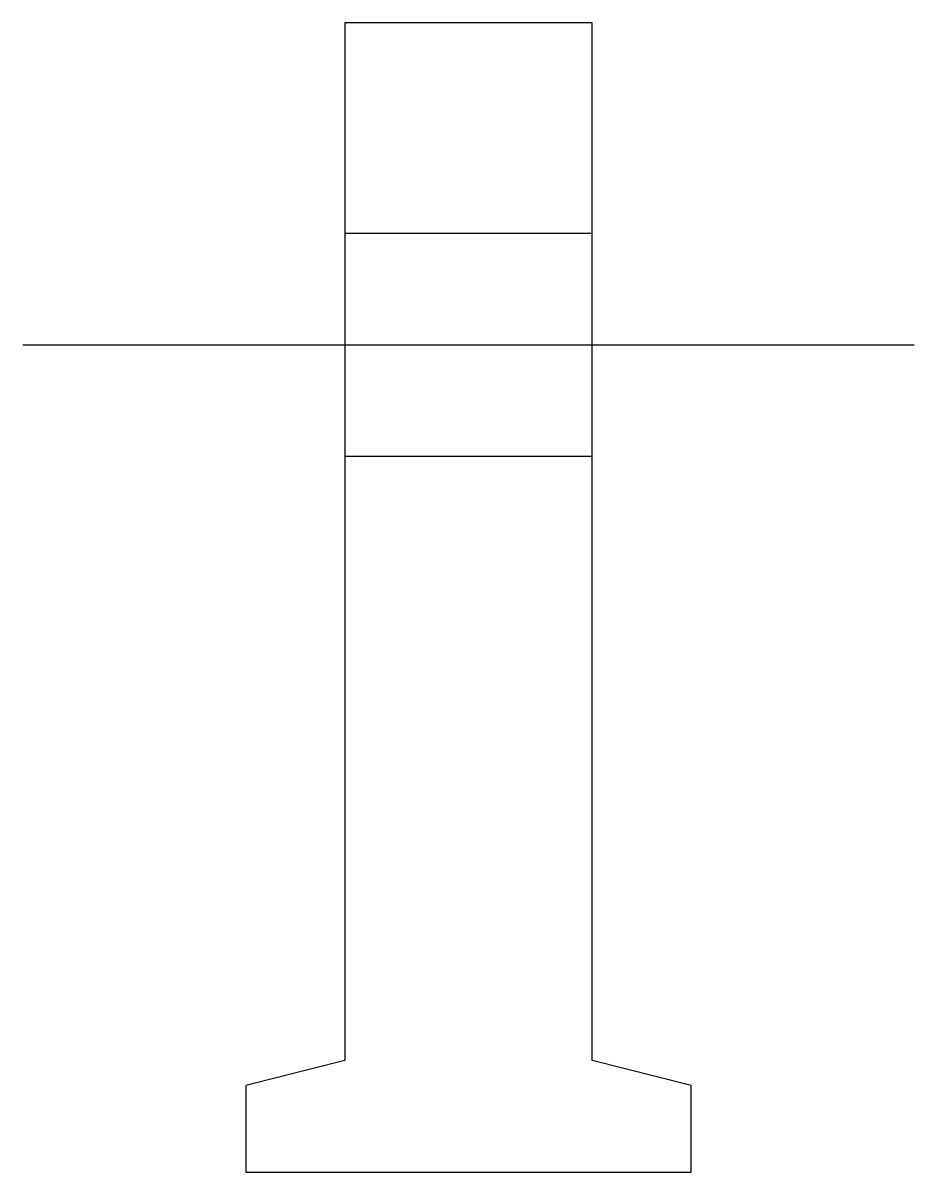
# Model space of a CAD drawing. Header units: millimetres. Extents: x -9.9 to 9.9, y 0 to 25.5.
import ezdxf

# ---------------------------------------------------------------- set-up
doc = ezdxf.new("R2010")
doc.units = ezdxf.units.MM
doc.layers.add('CUT_OUTER', color=1, linetype='Continuous')
doc.layers.add('GUIDE', color=3, linetype='Continuous')

msp = doc.modelspace()

# ---------------------------------------------------------------- linework, layer by layer
at = {"layer": 'CUT_OUTER'}
msp.add_lwpolyline([(-4.941, 0), (4.941, 0), (4.941, 1.9215), (2.745, 2.4705), (2.745, 25.4872), (-2.745, 25.4872), (-2.745, 2.4705), (-4.941, 1.9215)], close=True, dxfattribs=at)
at = {"layer": 'GUIDE'}
msp.add_lwpolyline([(-2.745, 15.8797), (2.745, 15.8797), (2.745, 20.8207), (-2.745, 20.8207)], close=True, dxfattribs=at)
msp.add_lwpolyline([(-9.882, 18.3502), (9.882, 18.3502)], dxfattribs=at)

doc.saveas('drawing.dxf')
